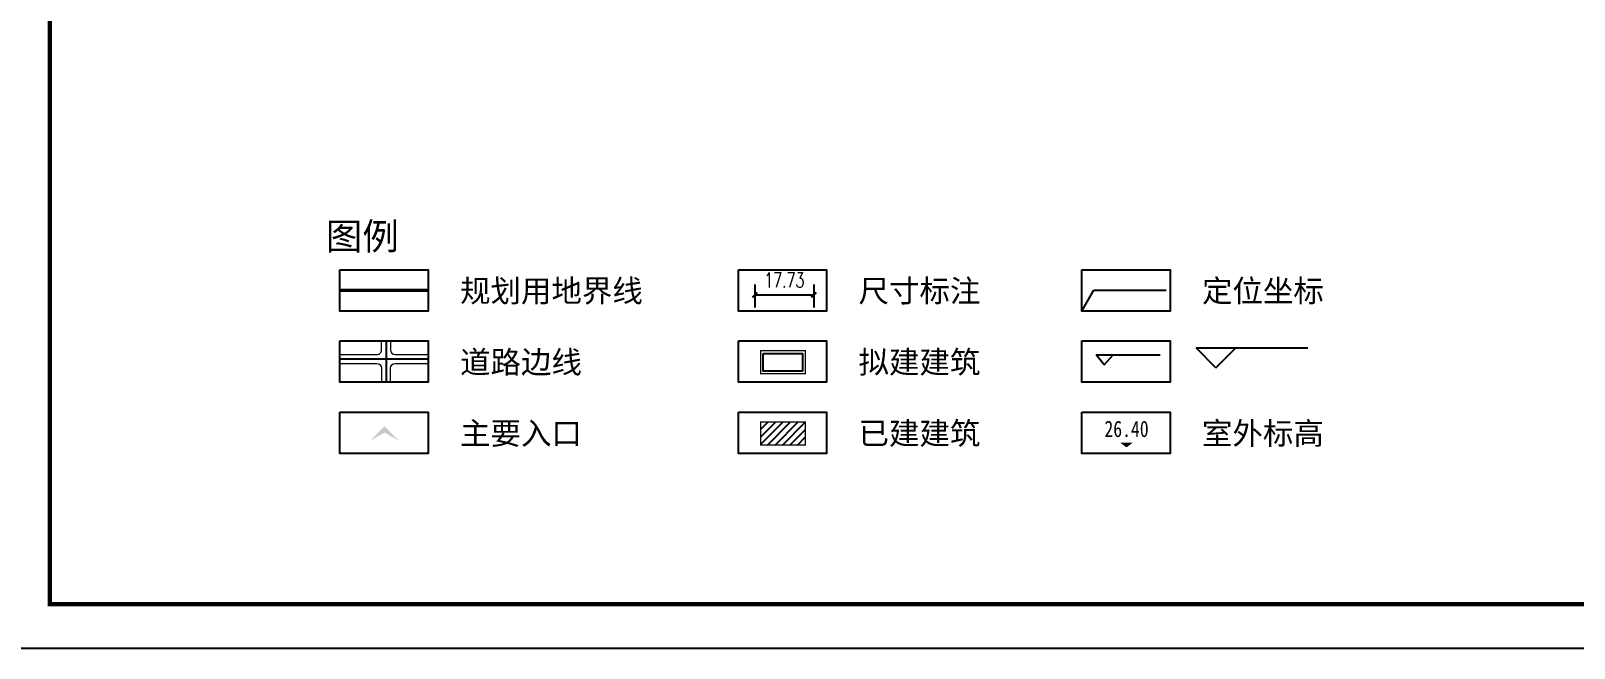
# Model space of a CAD drawing. Header units: millimetres. Extents: x 424383 to 428412, y 54091 to 54919.
# Drawn here: x 424576.4 to 424808.8, y 54641 to 54734 of the extents above; entities that cross this region are included whole.
import ezdxf
from ezdxf.enums import TextEntityAlignment as Align

# ---------------------------------------------------------------- set-up
doc = ezdxf.new("R2010")
doc.units = ezdxf.units.MM
doc.linetypes.add('DASH', pattern=[0.35, 0.25, -0.1])
for name, color, linetype in [('-红线', 1, 'Continuous'), ('DIM_COOR', 3, 'Continuous'), ('DIM_ELEV', 3, 'Continuous'), ('DM-标高', 7, 'Continuous'), ('KZ-指标符号', 7, 'Continuous'), ('PUB_DIM', 3, 'Continuous'), ('PUB_TITLE', 4, 'Continuous'), ('RD-中线', 191, 'Continuous'), ('图框', 122, 'Continuous'), ('建设布局', 7, 'Continuous'), ('路', 150, 'Continuous'), ('道路', 140, 'Continuous')]:
    doc.layers.add(name, color=color, linetype=linetype)
doc.layers.add('RD-红线', color=7, linetype='Continuous', lineweight=9)
doc.styles.add('DIM_FONT', font='SIMPLEX', dxfattribs={"width": 0.7, "bigfont": 'GBCBIG'})
doc.styles.add('DIMHT', font='simhei.ttf', dxfattribs={"width": 0.8})
doc.styles.add('黑体', font='simhei.ttf', dxfattribs={"width": 0.8, "height": 3.5})

# ---------------------------------------------------------------- blocks, each defined once
blk = doc.blocks.new('ghsdhdf')
at = {"layer": 'DIM_ELEV'}
for p, q in [((40405775.52640224, 3429778.71931602), (40405774.56673334, 3429779.92997086)), ((40405774.56673334, 3429779.92997086), (40405782.21675679, 3429779.92997086)), ((40405775.52640224, 3429778.71931602), (40405776.58158173, 3429779.92997086))]:
    blk.add_line(p, q, dxfattribs=at)
blk = doc.blocks.new('出入口')
blk.add_hatch(color=256).paths.add_polyline_path([(0.3778375918191159, -0.007802031293977052), (0.8754834762221435, 0.8762042859452777), (0, 0), (0.8762042859307257, -0.8754834762221435)])
blk = doc.blocks.new('室外标高')
at = {"color": 0, "linetype": 'Continuous'}
blk.add_solid([(-0.3774873600000138, 0.2831155200000103), (0.3774873600000138, 0.2831155200000103), (0, 0)], dxfattribs=at)
at = {"color": 0, "linetype": 'Continuous', "style": 'DIMHT', "width": 0.8}
blk.add_attdef('标高', text='', height=1, dxfattribs=at).set_placement((0, 0.6371457211896612), align=Align.CENTER)
blk = doc.blocks.new('_ArchTick')
at = {"color": 0, "linetype": 'ByBlock', "const_width": 0.4}
blk.add_lwpolyline([(-0.5, -0.5), (0.5, 0.5)], dxfattribs=at)

msp = doc.modelspace()

# ---------------------------------------------------------------- hatches: boundary and pattern name
at = {"layer": 'DIM_COOR'}
h = msp.add_hatch(dxfattribs=at)
h.set_pattern_fill('ANSI31', color=5, scale=0.5, style=0)
h.set_pattern_definition([(45, (106992.5504104316, -1646034.263565418), (-0.561266007566822, 0.5612660075668221), [])])
h.paths.add_polyline_path([(424686.2765626211, 54675.05180365227), (424692.9969762105, 54675.05180365227), (424692.9969762105, 54671.58366914799), (424686.2765626211, 54671.58366914799)])

# ---------------------------------------------------------------- linework, layer by layer
at = {"layer": '-红线', "color": 7}
for points in [[(424622.9007244563, 54698.000981676), (424636.2000663065, 54698.000981676), (424636.2000663065, 54691.76311887016), (424622.9007244563, 54691.76311887016)], [(424682.9201300086, 54698.000981676), (424696.2194718588, 54698.000981676), (424696.2194718588, 54691.76311887016), (424682.9201300086, 54691.76311887016)], [(424734.6588256238, 54698.000981676), (424747.958167474, 54698.000981676), (424747.958167474, 54691.76311887016), (424734.6588256238, 54691.76311887016)], [(424622.9007244563, 54687.26794391272), (424636.2000663065, 54687.26794391272), (424636.2000663065, 54681.03008110689), (424622.9007244563, 54681.03008110689)], [(424682.9201300086, 54687.26794391272), (424696.2194718588, 54687.26794391272), (424696.2194718588, 54681.03008110689), (424682.9201300086, 54681.03008110689)], [(424734.6588256238, 54687.26794391272), (424747.958167474, 54687.26794391272), (424747.958167474, 54681.03008110689), (424734.6588256238, 54681.03008110689)], [(424686.676562621, 54685.38484141517), (424692.5969762104, 54685.38484141517), (424692.5969762104, 54682.71670691164), (424686.676562621, 54682.71670691164)], [(424622.9007244563, 54676.53490614945), (424636.2000663065, 54676.53490614945), (424636.2000663065, 54670.29704334361), (424622.9007244563, 54670.29704334361)], [(424682.9201300086, 54676.53490614945), (424696.2194718588, 54676.53490614945), (424696.2194718588, 54670.29704334361), (424682.9201300086, 54670.29704334361)], [(424734.6588256238, 54676.53490614945), (424747.958167474, 54676.53490614945), (424747.958167474, 54670.29704334361), (424734.6588256238, 54670.29704334361)]]:
    msp.add_lwpolyline(points, close=True, dxfattribs=at)
at = {"layer": 'DIM_COOR', "color": 3, "linetype": 'Continuous'}
for p, q in [((424734.6588256238, 54691.76311887016), (424736.4781674629, 54694.93671125972)), ((424736.4781674629, 54694.93671125972), (424747.3461674628, 54694.93671125972))]:
    msp.add_line(p, q, dxfattribs=at)
at = {"layer": 'DIM_ELEV'}
for p, q in [((424754.8561246011, 54683.23267704675), (424751.8561246011, 54686.23267704675)), ((424751.8561246011, 54686.23267704675), (424768.6922799459, 54686.23267704675)), ((424754.8561246011, 54683.23267704675), (424757.8561246011, 54686.23267704675))]:
    msp.add_line(p, q, dxfattribs=at)
at = {"layer": 'PUB_DIM', "linetype": 'Continuous'}
for p, q in [((424685.4014816044, 54695.750981676), (424685.4014816044, 54692.31604468457)), ((424694.2645667163, 54695.750981676), (424694.2645667163, 54692.31604468457)), ((424685.4014816044, 54694.19104468457), (424694.2645667163, 54694.19104468457))]:
    msp.add_line(p, q, dxfattribs=at)
at = {"layer": 'PUB_TITLE'}
msp.add_lwpolyline([(424562.6203912991, 54640.97628181633), (424956.3000034483, 54640.97628181633), (424956.3000034483, 54919.33560353778), (424562.6203912991, 54919.33560353778)], close=True, dxfattribs=at)
at = {"layer": 'PUB_TITLE', "const_width": 0.6627602898134298}
msp.add_lwpolyline([(424579.1893985444, 54647.60388471429), (424949.6724005501, 54647.60388471429), (424949.6724005501, 54912.70800063926), (424579.1893985444, 54912.70800063926)], close=True, dxfattribs=at)
at = {"layer": 'RD-中线'}
msp.add_line((424622.8990825327, 54684.56203480352), (424636.2000663065, 54684.55396380888), dxfattribs=at)
msp.add_lwpolyline([(424629.8458520427, 54687.26372963104), (424629.8458520427, 54681.03008110689)], dxfattribs=at)
msp.add_lwpolyline([(424629.8458520427, 54687.26372963104), (424629.8458520427, 54681.03008110689)], dxfattribs=at)
at = {"layer": 'RD-红线'}
for points in [[(424622.8994790724, 54685.21553711647), (424628.4762206041, 54685.21553711647, 0.4142135623730951), (424629.1610363235, 54685.90035283945), (424629.1610363235, 54687.2641451746)], [(424622.8994790724, 54685.21553711647), (424628.4762206041, 54685.21553711647, 0.4142135623730951), (424629.1610363235, 54685.90035283945), (424629.1610363235, 54687.2641451746)], [(424630.5306677617, 54687.26331408655), (424630.5306677617, 54685.90035283945, 0.4142135623730951), (424631.2154834809, 54685.21553711647), (424636.2000663065, 54685.21553711647)], [(424630.5306677617, 54687.26331408655), (424630.5306677617, 54685.90035283945, 0.4142135623730951), (424631.2154834809, 54685.21553711647), (424636.2000663065, 54685.21553711647)], [(424622.8986479915, 54683.84590566911), (424628.4762206041, 54683.84590566911, -0.4142135623730951), (424629.1610363235, 54683.16108994566), (424629.1610363235, 54681.03008110689)], [(424622.8986479915, 54683.84590566911), (424628.4762206041, 54683.84590566911, -0.4142135623730951), (424629.1610363235, 54683.16108994566), (424629.1610363235, 54681.03008110689)], [(424630.5306677617, 54681.03008110689), (424630.5306677617, 54683.16108994566, -0.4142135623730951), (424631.2154834809, 54683.84590566911), (424636.2000663065, 54683.84590566911)], [(424630.5306677617, 54681.03008110689), (424630.5306677617, 54683.16108994566, -0.4142135623730951), (424631.2154834809, 54683.84590566911), (424636.2000663065, 54683.84590566911)]]:
    msp.add_lwpolyline(points, format="xyb", dxfattribs=at)
at = {"layer": '建设布局', "color": 1, "linetype": 'DASH', "ltscale": 10, "const_width": 0.5, "flags": 128}
msp.add_lwpolyline([(424622.9007244563, 54694.88205027308), (424636.2000663065, 54694.88205027308)], dxfattribs=at)
at = {"layer": '道路', "color": 0, "const_width": 0.2}
for points in [[(424686.2765626211, 54685.78484141555), (424692.9969762105, 54685.78484141555), (424692.9969762105, 54682.31670691127), (424686.2765626211, 54682.31670691127)], [(424686.2765626211, 54675.05180365227), (424692.9969762105, 54675.05180365227), (424692.9969762105, 54671.58366914799), (424686.2765626211, 54671.58366914799)]]:
    msp.add_lwpolyline(points, close=True, dxfattribs=at)

# ---------------------------------------------------------------- block references
at = {"layer": 'DM-标高', "color": 7, "xscale": 2.450000000069849, "yscale": 2.449999999720603, "zscale": 2.45}
msp.add_blockref('室外标高', (424741.3898434094, 54671.22653481791), dxfattribs=at).add_auto_attribs({'标高': '26.40'})
at = {"layer": 'KZ-指标符号', "extrusion": (0, 0, -1), "xscale": 2.488320000707237, "yscale": 2.488319998607039, "zscale": -2.488320000000005, "rotation": 270.1748118337134}
msp.add_blockref('出入口', (-424629.6194664333, 54674.39628982086), dxfattribs=at)
at = {"layer": 'PUB_DIM', "linetype": 'Continuous', "xscale": 0.75, "yscale": 0.75, "zscale": 0.75, "rotation": 180}
msp.add_blockref('_ArchTick', (424685.4014816044, 54694.19104468457), dxfattribs=at)
at = {"layer": 'PUB_DIM', "linetype": 'Continuous', "xscale": 0.75, "yscale": 0.75, "zscale": 0.75}
msp.add_blockref('_ArchTick', (424694.2645667163, 54694.19104468457), dxfattribs=at)
at = {"layer": '路', "xscale": 1.256146773463115, "yscale": 1.256146780680865, "zscale": 1.256146780280073}
msp.add_blockref('ghsdhdf', (-50330846.52651629, -4253621.832371775), dxfattribs=at)

# ---------------------------------------------------------------- texts
at = {"layer": 'PUB_DIM', "color": 7, "linetype": 'Continuous', "insert": (424689.8330241604, 54696.44104468457), "char_height": 2.25, "attachment_point": 5, "style": 'DIM_FONT'}
msp.add_mtext('\\A1;17.73', dxfattribs=at)
at = {"layer": '图框', "color": 4, "lineweight": -3, "style": '黑体', "width": 0.9999998321210672}
for s, height, p in [('图例', 4.03659205019474, (424620.7739031095, 54701.01288356963)), ('规划用地界线', 3.363826708495617, (424640.9999351477, 54693.12801707404)), ('尺寸标注', 3.363826708495617, (424701.0193407, 54693.12801707404)), ('定位坐标', 3.363826708495617, (424752.7580363152, 54693.12801707404)), ('道路边线', 3.363826708495617, (424640.9999351477, 54682.39497931076)), ('拟建建筑', 3.363826708495617, (424701.0193407, 54682.39497931076)), ('主要入口', 3.363826708495617, (424640.9999351477, 54671.66194154749)), ('已建建筑', 3.363826708495617, (424701.0193407, 54671.66194154749)), ('室外标高', 3.363826708495617, (424752.7580363152, 54671.66194154749))]:
    msp.add_text(s, height=height, dxfattribs=at).set_placement(p)

doc.saveas('drawing.dxf')
